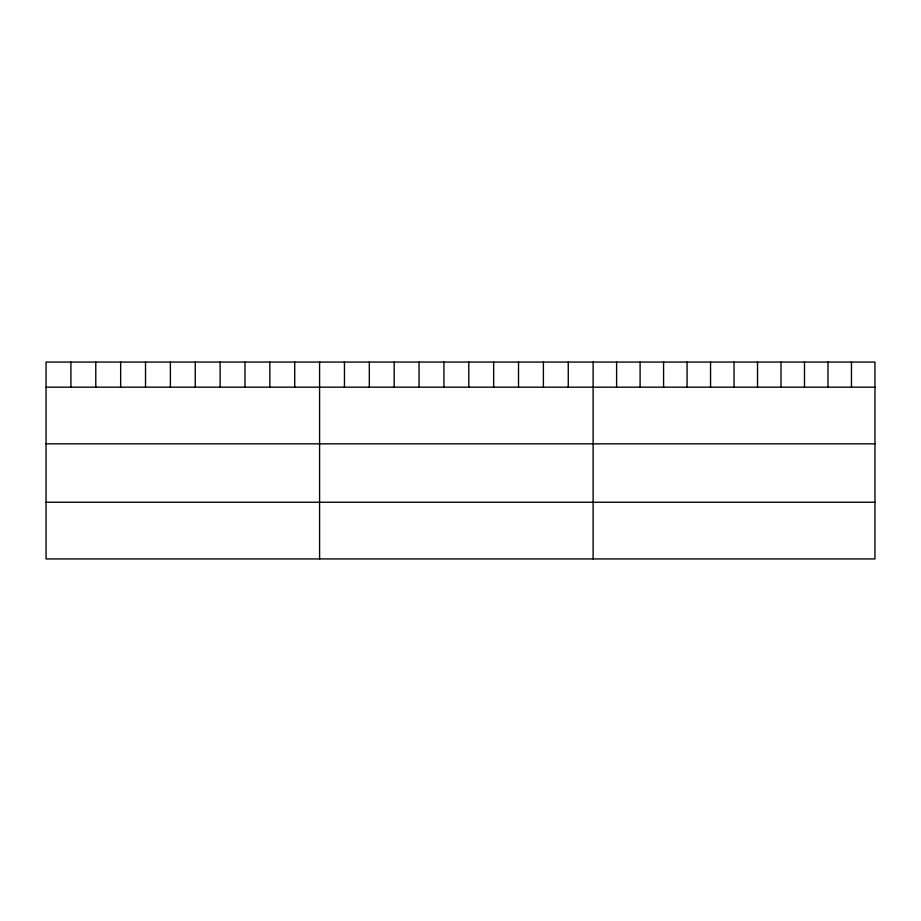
<?xml version="1.0" encoding="UTF-8"?>
<svg xmlns="http://www.w3.org/2000/svg" width="921" height="921" viewBox="0 0 921 921"><rect width="100%" height="100%" fill="white"/><g stroke="black" fill="none" stroke-linecap="round" stroke-linejoin="round"><path stroke-width="1.38" d="M874.95 387.165L874.95 558.932L46.05 558.932L46.05 362.068L874.95 362.068L874.95 387.165L46.05 387.165M46.05 443.841L874.95 443.841M46.05 502.244L874.95 502.244M851.465 362.068L851.465 387.165M827.979 362.068L827.979 387.165M804.494 362.068L804.494 387.165M781.008 362.068L781.008 387.165M757.523 362.068L757.523 387.165M734.037 362.068L734.037 387.165M710.552 362.068L710.552 387.165M687.066 362.068L687.066 387.165M663.581 362.068L663.581 387.165M640.095 362.068L640.095 387.165M616.61 362.068L616.61 387.165M593.124 362.068L593.124 558.932M568.257 362.068L568.257 387.165M543.39 362.068L543.39 387.165M518.523 362.068L518.523 387.165M493.656 362.068L493.656 387.165M468.789 362.068L468.789 387.165M443.922 362.068L443.922 387.165M419.055 362.068L419.055 387.165M394.188 362.068L394.188 387.165M369.321 362.068L369.321 387.165M344.454 362.068L344.454 387.165M319.587 362.068L319.587 558.932M294.72 362.068L294.72 387.165M269.853 362.068L269.853 387.165M244.986 362.068L244.986 387.165M220.119 362.068L220.119 387.165M195.252 362.068L195.252 387.165M170.385 362.068L170.385 387.165M145.518 362.068L145.518 387.165M120.651 362.068L120.651 387.165M95.784 362.068L95.784 387.165M70.917 362.068L70.917 387.165"/></g></svg>
